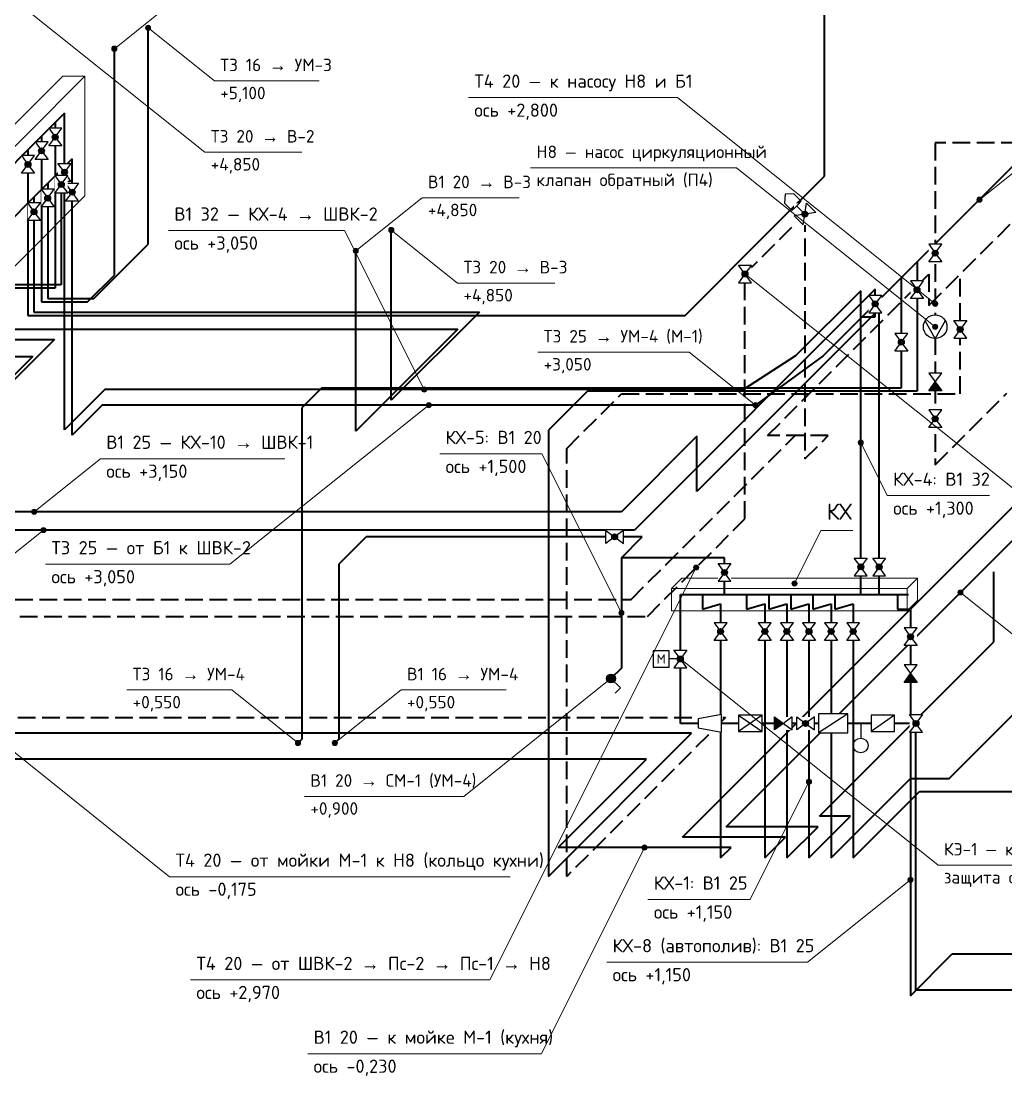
# Paper-space layout 'Лист' of a CAD drawing. Header units: millimetres. Extents: x 0 to 594, y 0 to 420.
# Drawn here: x 299.3 to 433, y 188.6 to 331.9 of the extents above; entities that cross this region are included whole.
import ezdxf
from ezdxf.enums import TextEntityAlignment as Align

# ---------------------------------------------------------------- set-up
doc = ezdxf.new("R2010")
doc.units = ezdxf.units.MM
doc.linetypes.add('ОВ_ШТРИХ', pattern=[330, 240, -90])
for name, color, linetype, lineweight in [('ВК_арматура', 7, 'Continuous', 25), ('ВК_В1', 150, 'Continuous', 35), ('ВК_марки', 7, 'Continuous', 18), ('ВК_оборуд_тонк', 8, 'Continuous', 18), ('ВК_Т3', 1, 'Continuous', 35), ('ВК_Т4', 30, 'Continuous', 35)]:
    doc.layers.add(name, color=color, linetype=linetype, lineweight=lineweight)
doc.styles.add('GOST', font='isocpeur.ttf', dxfattribs={"width": 0.9})

psp = doc.layouts.new('Лист')

# ---------------------------------------------------------------- hatches: boundary and pattern name
at = {"layer": 'ВК_арматура'}
h = psp.add_hatch(color=7, dxfattribs=at)
edge = h.paths.add_edge_path()
edge.add_arc((379.37, 242.6), 0.6, 0, 360)
at = {"layer": 'ВК_марки'}
h = psp.add_hatch(color=7, dxfattribs=at)
edge = h.paths.add_edge_path()
edge.add_arc((316.51, 330.98), 0.35, 0, 360)
h = psp.add_hatch(color=7, dxfattribs=at)
edge = h.paths.add_edge_path()
edge.add_arc((311.93, 328.15), 0.35, 0, 360)
h = psp.add_hatch(color=7, dxfattribs=at)
edge = h.paths.add_edge_path()
edge.add_arc((429.41, 307.64), 0.35, 0, 360)
h = psp.add_hatch(color=7, dxfattribs=at)
edge = h.paths.add_edge_path()
edge.add_arc((349.54, 303.52), 0.35, 0, 360)
h = psp.add_hatch(color=7, dxfattribs=at)
edge = h.paths.add_edge_path()
edge.add_arc((344.71, 300.69), 0.35, 0, 360)
h = psp.add_hatch(color=7, dxfattribs=at)
edge = h.paths.add_edge_path()
edge.add_arc((423.4, 293.5), 0.35, 0, 360)
h = psp.add_hatch(color=7, dxfattribs=at)
edge = h.paths.add_edge_path()
edge.add_arc((354, 281.85), 0.35, 0, 360)
h = psp.add_hatch(color=7, dxfattribs=at)
edge = h.paths.add_edge_path()
edge.add_arc((354.63, 279.73), 0.35, 0, 360)
h = psp.add_hatch(color=7, dxfattribs=at)
edge = h.paths.add_edge_path()
edge.add_arc((399.01, 279.73), 0.35, 0, 360)
h = psp.add_hatch(color=7, dxfattribs=at)
edge = h.paths.add_edge_path()
edge.add_arc((413.29, 274.64), 0.35, 0, 360)
h = psp.add_hatch(color=7, dxfattribs=at)
edge = h.paths.add_edge_path()
edge.add_arc((301.04, 265.26), 0.35, 0, 360)
h = psp.add_hatch(color=7, dxfattribs=at)
edge = h.paths.add_edge_path()
edge.add_arc((302.3, 262.77), 0.35, 0, 360)
h = psp.add_hatch(color=7, dxfattribs=at)
edge = h.paths.add_edge_path()
edge.add_arc((390.94, 257.67), 0.35, 0, 360)
h = psp.add_hatch(color=7, dxfattribs=at)
edge = h.paths.add_edge_path()
edge.add_arc((404.29, 255.51), 0.35, 0, 360)
h = psp.add_hatch(color=7, dxfattribs=at)
edge = h.paths.add_edge_path()
edge.add_arc((426.82, 254.3), 0.35, 0, 360)
h = psp.add_hatch(color=7, dxfattribs=at)
edge = h.paths.add_edge_path()
edge.add_arc((380.79, 251.51), 0.35, 0, 360)
h = psp.add_hatch(color=7, dxfattribs=at)
edge = h.paths.add_edge_path()
edge.add_arc((379.37, 242.6), 0.35, 0, 360)
h = psp.add_hatch(color=7, dxfattribs=at)
edge = h.paths.add_edge_path()
edge.add_arc((336.87, 233.85), 0.35, 0, 360)
h = psp.add_hatch(color=7, dxfattribs=at)
edge = h.paths.add_edge_path()
edge.add_arc((341.87, 233.85), 0.35, 0, 360)
h = psp.add_hatch(color=7, dxfattribs=at)
edge = h.paths.add_edge_path()
edge.add_arc((406.26, 228.59), 0.35, 0, 360)
h = psp.add_hatch(color=7, dxfattribs=at)
edge = h.paths.add_edge_path()
edge.add_arc((383.93, 219.65), 0.35, 0, 360)
h = psp.add_hatch(color=7, dxfattribs=at)
edge = h.paths.add_edge_path()
edge.add_arc((420.05, 215.28), 0.35, 0, 360)

# ---------------------------------------------------------------- linework, layer by layer
at = {"layer": 'ВК_арматура'}
for points in [[(379.37, 242.6), (380.65, 241.33)], [(380.65, 241.33), (379.94, 240.62)], [(413.29, 236.51), (413.29, 234.51)]]:
    psp.add_lwpolyline(points, dxfattribs=at)
for centre, radius in [((379.37, 242.6), 0.6), ((413.29, 233.51), 1)]:
    psp.add_circle(centre, radius, dxfattribs=at)
at = {"layer": 'ВК_В1', "lineweight": 35}
for points in [[(408.36, 310.84), (408.36, 339.09)], [(311.93, 297.4), (311.93, 328.15)], [(305.15, 319.37), (292.07, 306.29)], [(303.91, 318.14), (303.91, 295.64)], [(305.15, 276.37), (305.15, 319.37)], [(302.05, 316.28), (302.05, 293.78)], [(300.2, 314.42), (300.2, 291.92)], [(401.64, 304.12), (408.36, 310.84)], [(389.45, 291.92), (401.64, 304.12)], [(344.71, 276.19), (344.71, 300.69)], [(308.3, 293.78), (311.93, 297.4)], [(303.91, 295.64), (278.16, 295.64)], [(413.29, 295.26), (404.45, 286.42)], [(413.29, 254.01), (413.29, 295.26)], [(302.05, 293.78), (308.3, 293.78)], [(415.79, 292.76), (391.04, 268.01)], [(415.79, 254.01), (415.79, 292.76)], [(300.2, 291.92), (389.45, 291.92)], [(298.34, 290.07), (358.59, 290.07)], [(358.59, 290.07), (344.71, 276.19)], [(389.09, 221.07), (458.03, 290.01)], [(425.3, 229.02), (485.93, 289.66)], [(300.88, 286.36), (290.71, 276.19)], [(294.63, 286.36), (300.88, 286.36)], [(395, 222.48), (458.64, 286.12)], [(404.45, 286.42), (397.38, 281.85)], [(310.63, 281.85), (305.15, 276.37)], [(397.38, 281.85), (310.63, 281.85)], [(391.04, 275.51), (380.79, 265.26)], [(391.04, 268.01), (391.04, 275.51)], [(380.79, 265.26), (221.29, 265.26)], [(346.12, 261.84), (342.4, 258.13)], [(383.62, 261.84), (346.12, 261.84)], [(380.79, 259.01), (383.62, 261.84)], [(342.4, 258.13), (342.4, 234.38)], [(394.79, 259.01), (380.79, 259.01)], [(380.79, 259.01), (380.79, 244.01)], [(394.79, 254.01), (394.79, 259.01)], [(431.36, 247.58), (431.36, 257.08)], [(388.79, 236.51), (388.79, 254.01)], [(388.79, 254.01), (419.79, 254.01)], [(391.79, 254.01), (391.79, 252.01)], [(397.79, 254.01), (397.79, 252.01)], [(400.79, 254.01), (400.79, 252.01)], [(403.79, 254.01), (403.79, 252.01)], [(406.79, 254.01), (406.79, 252.01)], [(409.79, 254.01), (409.79, 252.01)], [(418.29, 254.01), (418.29, 252.01)], [(391.79, 252.01), (394.26, 252.74)], [(394.26, 252.74), (394.26, 218.24)], [(397.79, 252.01), (400.26, 252.74)], [(400.26, 252.74), (400.26, 218.24)], [(400.79, 252.01), (403.26, 252.74)], [(403.26, 252.74), (403.26, 218.24)], [(403.79, 252.01), (406.26, 252.74)], [(406.26, 252.74), (406.26, 218.24)], [(406.79, 252.01), (409.26, 252.74)], [(409.26, 252.74), (409.26, 218.24)], [(409.79, 252.01), (412.26, 252.74)], [(412.26, 252.74), (412.26, 218.24)], [(418.29, 252.01), (420.05, 252.03)], [(420.05, 252.03), (420.05, 199.53)], [(407.67, 223.9), (431.36, 247.58)], [(380.79, 244.01), (379.37, 242.6)], [(420.79, 236.51), (388.79, 236.51)], [(420.79, 200.26), (420.79, 236.51)], [(342.4, 234.38), (341.87, 233.85)], [(384.2, 231.67), (182.7, 231.67)], [(372.18, 219.65), (384.2, 231.67)], [(409.26, 218.24), (420.05, 229.02)], [(420.05, 229.02), (425.3, 229.02)], [(412.26, 218.24), (421.28, 227.25)], [(421.28, 227.25), (437.78, 227.25)], [(406.26, 218.24), (411.92, 223.9)], [(411.92, 223.9), (407.67, 223.9)], [(407.5, 222.48), (395, 222.48)], [(403.26, 218.24), (407.5, 222.48)], [(403.09, 221.07), (389.09, 221.07)], [(400.26, 218.24), (403.09, 221.07)], [(395.68, 219.65), (372.18, 219.65)], [(394.26, 218.24), (395.68, 219.65)], [(420.05, 199.53), (425.71, 205.19)], [(425.71, 205.19), (458.21, 205.19)], [(450.79, 200.26), (420.79, 200.26)]]:
    psp.add_lwpolyline(points, dxfattribs=at)
at = {"layer": 'ВК_марки'}
for points in [[(311.93, 328.15), (320.93, 335.35)], [(316.51, 330.98), (325.51, 323.78)], [(429.41, 307.64), (449.41, 323.64)], [(344.71, 300.69), (353.71, 307.89)], [(354, 281.85), (343.2, 303.45)], [(349.54, 303.52), (358.54, 296.32)], [(399.01, 279.73), (390.01, 286.93)], [(354.63, 279.73), (327.63, 258.13)], [(413.29, 274.64), (416.89, 267.44)], [(301.04, 265.26), (310.04, 272.46)], [(404.29, 255.51), (407.89, 262.71)], [(426.82, 254.3), (453.82, 232.7)], [(379.37, 242.6), (359.37, 226.6)], [(336.87, 233.85), (327.87, 241.05)], [(341.87, 233.85), (350.87, 241.05)], [(292.44, 237.29), (319.44, 215.69)], [(406.26, 228.59), (398.26, 212.59)], [(420.05, 215.28), (406.05, 204.08)]]:
    psp.add_lwpolyline(points, dxfattribs=at)
for centre in [(316.51, 330.98), (311.93, 328.15), (429.41, 307.64), (349.54, 303.52), (344.71, 300.69), (423.4, 293.5), (354, 281.85), (354.63, 279.73), (399.01, 279.73), (413.29, 274.64), (301.04, 265.26), (302.3, 262.77), (390.94, 257.67), (404.29, 255.51), (426.82, 254.3), (380.79, 251.51), (379.37, 242.6), (336.87, 233.85), (341.87, 233.85), (406.26, 228.59), (383.93, 219.65), (420.05, 215.28)]:
    psp.add_circle(centre, 0.35, dxfattribs=at)
at = {"layer": 'ВК_оборуд_тонк'}
for points in [[(289.02, 308.49), (304.93, 324.4), (307.93, 324.4), (292.02, 308.49)], [(292.02, 292.24), (307.93, 308.15), (307.93, 324.4)], [(387.58, 254.81), (388.99, 256.22), (420.99, 256.22), (419.58, 254.81)], [(419.58, 251.81), (420.99, 253.22), (420.99, 256.22)]]:
    psp.add_lwpolyline(points, dxfattribs=at)
psp.add_lwpolyline([(387.58, 251.81), (419.58, 251.81), (419.58, 254.81), (387.58, 254.81)], close=True, dxfattribs=at)
at = {"layer": 'ВК_Т3', "lineweight": 35}
for points in [[(316.51, 301.61), (316.51, 330.98)], [(450.62, 328.85), (408.2, 286.42)], [(306.19, 313.17), (292.05, 299.02)], [(306.19, 275.67), (306.19, 313.17)], [(304.73, 311.71), (304.73, 296.08)], [(302.88, 309.85), (302.88, 294.23)], [(301.02, 308), (301.02, 292.37)], [(349.54, 280.39), (349.54, 303.52)], [(309.13, 294.23), (316.51, 301.61)], [(420.93, 299.15), (420.93, 281.65)], [(418.8, 297.03), (418.8, 282.03)], [(304.73, 296.08), (280.73, 296.08)], [(415.25, 295.48), (382.55, 262.77)], [(415.25, 291.73), (415.25, 295.48)], [(302.88, 294.23), (309.13, 294.23)], [(301.02, 292.37), (361.52, 292.37)], [(361.52, 292.37), (349.54, 280.39)], [(413.5, 291.73), (415.25, 291.73)], [(303.81, 288.66), (295.54, 280.39)], [(297.31, 288.66), (303.81, 288.66)], [(408.2, 286.42), (399.01, 279.73)], [(340.05, 282.03), (337.4, 279.38)], [(418.8, 282.03), (340.05, 282.03)], [(376.18, 281.65), (370.87, 276.35)], [(420.93, 281.65), (376.18, 281.65)], [(310.26, 279.73), (306.19, 275.67)], [(399.01, 279.73), (310.26, 279.73)], [(337.4, 279.38), (337.4, 234.38)], [(370.87, 276.35), (370.87, 215.72)], [(382.55, 262.77), (222.05, 262.77)], [(390.32, 235.17), (186.32, 235.17)], [(370.87, 215.72), (390.32, 235.17)], [(337.4, 234.38), (336.87, 233.85)]]:
    psp.add_lwpolyline(points, dxfattribs=at)
at = {"layer": 'ВК_Т4', "linetype": 'ОВ_ШТРИХ', "lineweight": 35, "ltscale": 0.01}
for points in [[(422.55, 293.28), (444.65, 315.38)], [(444.65, 315.38), (423.4, 315.38)], [(423.4, 315.38), (423.4, 271.63)], [(397.57, 297.55), (405.7, 305.68)], [(405.7, 305.68), (405.7, 272.43)], [(397.57, 264.3), (397.57, 297.55)], [(400.63, 275.61), (422.55, 297.53)], [(422.55, 297.53), (422.55, 293.28)], [(426.8, 281.27), (426.8, 297.52)], [(373.37, 273.85), (380.8, 281.27)], [(380.8, 281.27), (426.8, 281.27)], [(423.4, 271.63), (433.12, 281.35)], [(382.11, 253.34), (404.38, 275.61)], [(408.88, 275.61), (400.63, 275.61)], [(405.7, 272.43), (408.88, 275.61)], [(373.37, 215.72), (373.37, 273.85)], [(384.31, 251.04), (397.57, 264.3)], [(209.36, 253.34), (382.11, 253.34)], [(279.31, 251.04), (384.31, 251.04)], [(189.94, 237.29), (394.94, 237.29)], [(394.94, 237.29), (373.37, 215.72)]]:
    psp.add_lwpolyline(points, dxfattribs=at)

# ---------------------------------------------------------------- next in the draw order: wipeouts: each hides what was drawn before it
for points in [[(325.51, 324.08), (339.75, 324.08), (339.75, 326.61), (325.51, 326.61)], [(299.32, 311.22), (301.08, 311.22), (301.08, 313.62), (299.32, 313.62)], [(304.27, 310.17), (306.03, 310.17), (306.03, 312.57), (304.27, 312.57)], [(353.71, 308.19), (366.91, 308.19), (366.91, 310.72), (353.71, 310.72)], [(300.14, 304.8), (301.9, 304.8), (301.9, 307.2), (300.14, 307.2)], [(404.23, 304.21), (407.17, 304.21), (407.17, 307.15), (404.23, 307.15)], [(319.28, 303.75), (343.2, 303.75), (343.2, 306.4), (319.28, 306.4)], [(422.52, 299.18), (424.28, 299.18), (424.28, 301.58), (422.52, 301.58)], [(358.54, 296.62), (371.74, 296.62), (371.74, 299.14), (358.54, 299.14)], [(396.69, 296.35), (398.45, 296.35), (398.45, 298.75), (396.69, 298.75)], [(420.05, 294.2), (421.81, 294.2), (421.81, 296.6), (420.05, 296.6)], [(414.37, 292.28), (416.13, 292.28), (416.13, 294.68), (414.37, 294.68)], [(421.8, 288.78), (425, 288.78), (425, 291.98), (421.8, 291.98)], [(425.92, 288.82), (427.68, 288.82), (427.68, 291.22), (425.92, 291.22)], [(369.43, 287.23), (390.01, 287.23), (390.01, 289.76), (369.43, 289.76)], [(417.92, 287.08), (419.68, 287.08), (419.68, 289.48), (417.92, 289.48)], [(422.52, 281.68), (424.28, 281.68), (424.28, 284.08), (422.52, 284.08)], [(422.52, 276.68), (424.28, 276.68), (424.28, 279.08), (422.52, 279.08)], [(310.04, 272.76), (335.07, 272.76), (335.07, 275.41), (310.04, 275.41)], [(407.89, 263.01), (412.22, 263.01), (412.22, 266.16), (407.89, 266.16)], [(378.67, 260.96), (381.07, 260.96), (381.07, 262.72), (378.67, 262.72)], [(302.59, 258.43), (327.63, 258.43), (327.63, 261.08), (302.59, 261.08)], [(393.91, 255.81), (395.67, 255.81), (395.67, 258.21), (393.91, 258.21)], [(412.41, 256.56), (414.17, 256.56), (414.17, 258.96), (412.41, 258.96)], [(414.91, 256.56), (416.67, 256.56), (416.67, 258.96), (414.91, 258.96)], [(393.38, 247.79), (395.14, 247.79), (395.14, 250.19), (393.38, 250.19)], [(399.38, 247.79), (401.14, 247.79), (401.14, 250.19), (399.38, 250.19)], [(402.38, 247.79), (404.14, 247.79), (404.14, 250.19), (402.38, 250.19)], [(405.38, 247.79), (407.14, 247.79), (407.14, 250.19), (405.38, 250.19)], [(408.38, 247.79), (410.14, 247.79), (410.14, 250.19), (408.38, 250.19)], [(411.38, 247.79), (413.14, 247.79), (413.14, 250.19), (411.38, 250.19)], [(419.17, 247.08), (420.93, 247.08), (420.93, 249.48), (419.17, 249.48)], [(387.91, 244.06), (389.67, 244.06), (389.67, 246.46), (387.91, 246.46)], [(313.62, 241.35), (327.87, 241.35), (327.87, 243.87), (313.62, 243.87)], [(350.87, 241.35), (365.12, 241.35), (365.12, 243.87), (350.87, 243.87)], [(419.17, 242.08), (420.93, 242.08), (420.93, 244.48), (419.17, 244.48)], [(391.19, 235.31), (394.39, 235.31), (394.39, 237.71), (391.19, 237.71)], [(396.69, 235.41), (399.89, 235.41), (399.89, 237.61), (396.69, 237.61)], [(407.54, 235.21), (411.54, 235.21), (411.54, 237.81), (407.54, 237.81)], [(414.69, 235.41), (417.89, 235.41), (417.89, 237.61), (414.69, 237.61)], [(419.91, 235.31), (421.67, 235.31), (421.67, 237.71), (419.91, 237.71)], [(337.75, 226.9), (359.37, 226.9), (359.37, 229.42), (337.75, 229.42)], [(319.44, 215.99), (365.68, 215.99), (365.68, 218.64), (319.44, 218.64)]]:
    psp.add_wipeout(points)

# ---------------------------------------------------------------- next in the draw order: hatches: boundary and pattern name
at = {"layer": 'ВК_арматура'}
h = psp.add_hatch(color=7, dxfattribs=at)
edge = h.paths.add_edge_path()
edge.add_arc((300.2, 312.42), 0.4, 0, 360)
h = psp.add_hatch(color=7, dxfattribs=at)
edge = h.paths.add_edge_path()
edge.add_arc((305.15, 311.37), 0.4, 0, 360)
h = psp.add_hatch(color=7, dxfattribs=at)
edge = h.paths.add_edge_path()
edge.add_arc((301.02, 306), 0.4, 0, 360)
h = psp.add_hatch(color=7, dxfattribs=at)
edge = h.paths.add_edge_path()
edge.add_arc((405.7, 305.68), 0.4, 0, 360)
h = psp.add_hatch(color=7, dxfattribs=at)
edge = h.paths.add_edge_path()
edge.add_arc((423.4, 300.38), 0.4, 0, 360)
h = psp.add_hatch(color=7, dxfattribs=at)
edge = h.paths.add_edge_path()
edge.add_arc((397.57, 297.55), 0.4, 0, 360)
h = psp.add_hatch(color=7, dxfattribs=at)
edge = h.paths.add_edge_path()
edge.add_arc((420.93, 295.4), 0.4, 0, 360)
h = psp.add_hatch(color=7, dxfattribs=at)
edge = h.paths.add_edge_path()
edge.add_arc((415.25, 293.48), 0.4, 0, 360)
h = psp.add_hatch(color=7, dxfattribs=at)
edge = h.paths.add_edge_path()
edge.add_arc((426.8, 290.02), 0.4, 0, 360)
h = psp.add_hatch(color=7, dxfattribs=at)
edge = h.paths.add_edge_path()
edge.add_arc((418.8, 288.28), 0.4, 0, 360)
for points in [[(423.4, 282.88), (424.28, 281.68), (422.52, 281.68)], [(420.05, 243.28), (420.93, 242.08), (419.17, 242.08)]]:
    psp.add_hatch(color=7, dxfattribs=at).paths.add_polyline_path(points)
h = psp.add_hatch(color=7, dxfattribs=at)
edge = h.paths.add_edge_path()
edge.add_arc((423.4, 277.88), 0.4, 0, 360)
h = psp.add_hatch(color=7, dxfattribs=at)
edge = h.paths.add_edge_path()
edge.add_arc((379.87, 261.84), 0.4, 0, 360)
h = psp.add_hatch(color=7, dxfattribs=at)
edge = h.paths.add_edge_path()
edge.add_arc((413.29, 257.76), 0.4, 0, 360)
h = psp.add_hatch(color=7, dxfattribs=at)
edge = h.paths.add_edge_path()
edge.add_arc((415.79, 257.76), 0.4, 0, 360)
h = psp.add_hatch(color=7, dxfattribs=at)
edge = h.paths.add_edge_path()
edge.add_arc((394.79, 257.01), 0.4, 0, 360)
h = psp.add_hatch(color=7, dxfattribs=at)
edge = h.paths.add_edge_path()
edge.add_arc((394.26, 248.99), 0.4, 0, 360)
h = psp.add_hatch(color=7, dxfattribs=at)
edge = h.paths.add_edge_path()
edge.add_arc((400.26, 248.99), 0.4, 0, 360)
h = psp.add_hatch(color=7, dxfattribs=at)
edge = h.paths.add_edge_path()
edge.add_arc((403.26, 248.99), 0.4, 0, 360)
h = psp.add_hatch(color=7, dxfattribs=at)
edge = h.paths.add_edge_path()
edge.add_arc((406.26, 248.99), 0.4, 0, 360)
h = psp.add_hatch(color=7, dxfattribs=at)
edge = h.paths.add_edge_path()
edge.add_arc((409.26, 248.99), 0.4, 0, 360)
h = psp.add_hatch(color=7, dxfattribs=at)
edge = h.paths.add_edge_path()
edge.add_arc((412.26, 248.99), 0.4, 0, 360)
h = psp.add_hatch(color=7, dxfattribs=at)
edge = h.paths.add_edge_path()
edge.add_arc((420.05, 248.28), 0.4, 0, 360)
h = psp.add_hatch(color=7, dxfattribs=at)
edge = h.paths.add_edge_path()
edge.add_arc((388.79, 245.26), 0.4, 0, 360)
h = psp.add_hatch(color=7, dxfattribs=at)
edge = h.paths.add_edge_path()
edge.add_arc((420.79, 236.51), 0.4, 0, 360)
at = {"layer": 'ВК_марки'}
h = psp.add_hatch(color=7, dxfattribs=at)
edge = h.paths.add_edge_path()
edge.add_arc((397.57, 297.55), 0.35, 0, 360)
h = psp.add_hatch(color=7, dxfattribs=at)
edge = h.paths.add_edge_path()
edge.add_arc((423.4, 290.38), 0.35, 0, 360)
h = psp.add_hatch(color=7, dxfattribs=at)
edge = h.paths.add_edge_path()
edge.add_arc((388.79, 245.26), 0.35, 0, 360)

# ---------------------------------------------------------------- next in the draw order: linework, layer by layer
at = {"layer": 'ВК_арматура'}
for points in [[(300.2, 312.42), (301.08, 313.62), (299.32, 313.62)], [(300.2, 312.42), (301.08, 311.22), (299.32, 311.22)], [(305.15, 311.37), (304.27, 312.57), (306.03, 312.57)], [(305.15, 311.37), (304.27, 310.17), (306.03, 310.17)], [(403.93, 306.17), (405.21, 307.45), (404.22, 308.44), (403.02, 308.37), (402.94, 307.16)], [(301.02, 306), (301.9, 307.2), (300.14, 307.2)], [(405.7, 305.68), (405.93, 307.15), (407.17, 305.91)], [(301.02, 306), (301.9, 304.8), (300.14, 304.8)], [(405.7, 305.68), (404.23, 305.45), (405.48, 304.21)], [(423.4, 300.38), (424.28, 301.58), (422.52, 301.58)], [(423.4, 300.38), (424.28, 299.18), (422.52, 299.18)], [(397.57, 297.55), (396.69, 298.75), (398.45, 298.75)], [(397.57, 297.55), (396.69, 296.35), (398.45, 296.35)], [(420.93, 295.4), (421.81, 296.6), (420.05, 296.6)], [(420.93, 295.4), (421.81, 294.2), (420.05, 294.2)], [(415.25, 293.48), (414.37, 294.68), (416.13, 294.68)], [(415.25, 293.48), (414.37, 292.28), (416.13, 292.28)], [(426.8, 290.02), (425.92, 291.22), (427.68, 291.22)], [(418.8, 288.28), (419.68, 289.48), (417.92, 289.48)], [(426.8, 290.02), (425.92, 288.82), (427.68, 288.82)], [(418.8, 288.28), (419.68, 287.08), (417.92, 287.08)], [(423.4, 282.88), (424.28, 284.08), (422.52, 284.08)], [(423.4, 282.88), (424.28, 281.68), (422.52, 281.68)], [(423.4, 277.88), (424.28, 279.08), (422.52, 279.08)], [(423.4, 277.88), (424.28, 276.68), (422.52, 276.68)], [(379.87, 261.84), (378.67, 260.96), (378.67, 262.72)], [(379.87, 261.84), (381.07, 260.96), (381.07, 262.72)], [(394.79, 257.01), (393.91, 258.21), (395.67, 258.21)], [(413.29, 257.76), (412.41, 258.96), (414.17, 258.96)], [(415.79, 257.76), (414.91, 258.96), (416.67, 258.96)], [(394.79, 257.01), (393.91, 255.81), (395.67, 255.81)], [(413.29, 257.76), (412.41, 256.56), (414.17, 256.56)], [(415.79, 257.76), (414.91, 256.56), (416.67, 256.56)], [(394.26, 248.99), (395.14, 250.19), (393.38, 250.19)], [(400.26, 248.99), (401.14, 250.19), (399.38, 250.19)], [(403.26, 248.99), (404.14, 250.19), (402.38, 250.19)], [(406.26, 248.99), (407.14, 250.19), (405.38, 250.19)], [(409.26, 248.99), (410.14, 250.19), (408.38, 250.19)], [(412.26, 248.99), (413.14, 250.19), (411.38, 250.19)], [(420.05, 248.28), (420.93, 249.48), (419.17, 249.48)], [(394.26, 248.99), (395.14, 247.79), (393.38, 247.79)], [(400.26, 248.99), (401.14, 247.79), (399.38, 247.79)], [(403.26, 248.99), (404.14, 247.79), (402.38, 247.79)], [(406.26, 248.99), (407.14, 247.79), (405.38, 247.79)], [(409.26, 248.99), (410.14, 247.79), (408.38, 247.79)], [(412.26, 248.99), (413.14, 247.79), (411.38, 247.79)], [(420.05, 248.28), (420.93, 247.08), (419.17, 247.08)], [(388.79, 245.26), (387.91, 246.46), (389.67, 246.46)], [(388.79, 245.26), (387.91, 244.06), (389.67, 244.06)], [(420.05, 243.28), (420.93, 244.48), (419.17, 244.48)], [(420.05, 243.28), (420.93, 242.08), (419.17, 242.08)], [(394.39, 237.71), (391.19, 237.11), (391.19, 235.91), (394.39, 235.31)], [(399.89, 237.61), (396.69, 237.61), (396.69, 235.41), (399.89, 235.41)], [(411.54, 237.81), (407.54, 237.81), (407.54, 235.21), (411.54, 235.21)], [(417.89, 237.61), (414.69, 237.61), (414.69, 235.41), (417.89, 235.41)], [(420.79, 236.51), (419.91, 237.71), (421.67, 237.71)], [(420.79, 236.51), (419.91, 235.31), (421.67, 235.31)]]:
    psp.add_lwpolyline(points, close=True, dxfattribs=at)
for points in [[(405.7, 305.68), (404.57, 306.81)], [(424.76, 291.18), (423.4, 288.78), (422.04, 291.18)], [(388.79, 245.26), (387.29, 245.26)], [(399.89, 237.61), (396.69, 235.41)], [(396.69, 237.61), (399.89, 235.41)], [(411.54, 237.81), (407.54, 235.21)], [(417.89, 237.61), (414.69, 235.41)]]:
    psp.add_lwpolyline(points, dxfattribs=at)
for centre, radius in [((300.2, 312.42), 0.4), ((305.15, 311.37), 0.4), ((301.02, 306), 0.4), ((405.7, 305.68), 0.4), ((423.4, 300.38), 0.4), ((397.57, 297.55), 0.4), ((420.93, 295.4), 0.4), ((415.25, 293.48), 0.4), ((423.4, 290.38), 1.6), ((426.8, 290.02), 0.4), ((418.8, 288.28), 0.4), ((423.4, 277.88), 0.4), ((379.87, 261.84), 0.4), ((413.29, 257.76), 0.4), ((415.79, 257.76), 0.4), ((394.79, 257.01), 0.4), ((394.26, 248.99), 0.4), ((400.26, 248.99), 0.4), ((403.26, 248.99), 0.4), ((406.26, 248.99), 0.4), ((409.26, 248.99), 0.4), ((412.26, 248.99), 0.4), ((420.05, 248.28), 0.4), ((388.79, 245.26), 0.4), ((420.79, 236.51), 0.4)]:
    psp.add_circle(centre, radius, dxfattribs=at)
at = {"layer": 'ВК_марки'}
for points in [[(423.4, 290.38), (396.4, 311.98)], [(397.57, 297.55), (467.57, 241.55)], [(380.79, 251.51), (369.99, 273.11)], [(407.89, 262.71), (412.22, 262.71)]]:
    psp.add_lwpolyline(points, dxfattribs=at)
for centre in [(397.57, 297.55), (423.4, 290.38), (388.79, 245.26)]:
    psp.add_circle(centre, 0.35, dxfattribs=at)

# ---------------------------------------------------------------- next in the draw order: texts
at = {"layer": 'ВК_марки', "style": 'GOST'}
for s, height, p in [('Т3 16 → УМ-3', 1.7, (326.31, 324.58)), ('В1 20 → В-3', 1.7, (354.51, 308.69)), ('В1 32 — КХ-4 → ШВК-2', 1.8, (320.08, 304.25)), ('Т3 20 → В-3', 1.7, (359.34, 297.12)), ('Т3 25 → УМ-4 (М-1)', 1.7, (370.23, 287.73)), ('В1 25 — КХ-10 → ШВК-1', 1.8, (310.84, 273.26)), ('КХ', 2.2, (408.69, 263.51)), ('Т3 25 — от Б1 к ШВК-2', 1.8, (303.39, 258.93)), ('Т3 16 → УМ-4', 1.7, (314.42, 241.85)), ('В1 16 → УМ-4', 1.7, (351.67, 241.85)), ('В1 20 → СМ-1 (УМ-4)', 1.7, (338.55, 227.4)), ('Т4 20 — от мойки М-1 к Н8 (кольцо кухни)', 1.8, (320.24, 216.49))]:
    psp.add_text(s, height=height, dxfattribs=at).set_placement(p, align=Align.BOTTOM_LEFT)

# ---------------------------------------------------------------- next in the draw order: wipeouts: each hides what was drawn before it
for points in [[(325.51, 320.96), (339.75, 320.96), (339.75, 323.48), (325.51, 323.48)], [(353.71, 305.07), (366.91, 305.07), (366.91, 307.59), (353.71, 307.59)], [(319.28, 300.5), (343.2, 300.5), (343.2, 303.15), (319.28, 303.15)], [(358.54, 293.49), (371.74, 293.49), (371.74, 296.02), (358.54, 296.02)], [(369.43, 284.11), (390.01, 284.11), (390.01, 286.63), (369.43, 286.63)], [(310.04, 269.51), (335.07, 269.51), (335.07, 272.16), (310.04, 272.16)], [(302.59, 255.18), (327.63, 255.18), (327.63, 257.83), (302.59, 257.83)], [(313.62, 238.22), (327.87, 238.22), (327.87, 240.75), (313.62, 240.75)], [(350.87, 238.22), (365.12, 238.22), (365.12, 240.75), (350.87, 240.75)], [(337.75, 223.77), (359.37, 223.77), (359.37, 226.3), (337.75, 226.3)], [(319.44, 212.74), (365.68, 212.74), (365.68, 215.39), (319.44, 215.39)]]:
    psp.add_wipeout(points)

# ---------------------------------------------------------------- next in the draw order: linework, layer by layer
at = {"layer": 'ВК_марки'}
for points in [[(325.51, 323.78), (339.75, 323.78)], [(353.71, 307.89), (366.91, 307.89)], [(319.28, 303.45), (343.2, 303.45)], [(358.54, 296.32), (371.74, 296.32)], [(369.43, 286.93), (390.01, 286.93)], [(310.04, 272.46), (335.07, 272.46)], [(302.3, 262.77), (282.3, 246.77)], [(302.59, 258.13), (327.63, 258.13)], [(313.62, 241.05), (327.87, 241.05)], [(350.87, 241.05), (365.12, 241.05)], [(337.75, 226.6), (359.37, 226.6)], [(319.44, 215.69), (365.68, 215.69)]]:
    psp.add_lwpolyline(points, dxfattribs=at)

# ---------------------------------------------------------------- next in the draw order: texts
at = {"layer": 'ВК_марки', "style": 'GOST'}
for s, height, p in [('+5,100', 1.7, (326.31, 322.98)), ('+4,850', 1.7, (354.51, 307.09)), ('ось +3,050', 1.8, (320.08, 302.65)), ('+4,850', 1.7, (359.34, 295.52)), ('+3,050', 1.7, (370.23, 286.13)), ('ось +3,150', 1.8, (310.84, 271.66)), ('ось +3,050', 1.8, (303.39, 257.33)), ('+0,550', 1.7, (314.42, 240.25)), ('+0,550', 1.7, (351.67, 240.25)), ('+0,900', 1.7, (338.55, 225.8)), ('ось -0,175', 1.8, (320.24, 214.89))]:
    psp.add_text(s, height=height, dxfattribs=at).set_placement(p, align=Align.TOP_LEFT)

# ---------------------------------------------------------------- next in the draw order: wipeouts: each hides what was drawn before it
for points in [[(301.17, 313.08), (302.93, 313.08), (302.93, 315.48), (301.17, 315.48)], [(368.45, 312.28), (396.4, 312.28), (396.4, 314.8), (368.45, 314.8)], [(305.31, 307.47), (307.07, 307.47), (307.07, 309.87), (305.31, 309.87)], [(302, 306.65), (303.76, 306.65), (303.76, 309.05), (302, 309.05)], [(356.11, 273.41), (369.99, 273.41), (369.99, 276.06), (356.11, 276.06)], [(416.89, 267.74), (430.76, 267.74), (430.76, 270.39), (416.89, 270.39)], [(385.09, 244.16), (387.29, 244.16), (387.29, 246.36), (385.09, 246.36)], [(404.59, 235.63), (406.99, 235.63), (406.99, 237.39), (404.59, 237.39)]]:
    psp.add_wipeout(points)

# ---------------------------------------------------------------- next in the draw order: hatches: boundary and pattern name
at = {"layer": 'ВК_арматура'}
h = psp.add_hatch(color=7, dxfattribs=at)
edge = h.paths.add_edge_path()
edge.add_arc((302.05, 314.28), 0.4, 0, 360)
h = psp.add_hatch(color=7, dxfattribs=at)
edge = h.paths.add_edge_path()
edge.add_arc((302.88, 307.85), 0.4, 0, 360)
h = psp.add_hatch(color=7, dxfattribs=at)
edge = h.paths.add_edge_path()
edge.add_arc((306.19, 308.67), 0.4, 0, 360)
h = psp.add_hatch(color=7, dxfattribs=at)
edge = h.paths.add_edge_path()
edge.add_arc((405.79, 236.51), 0.4, 0, 360)

# ---------------------------------------------------------------- next in the draw order: linework, layer by layer
for points in [[(302.05, 314.28), (302.93, 315.48), (301.17, 315.48)], [(302.05, 314.28), (302.93, 313.08), (301.17, 313.08)], [(306.19, 308.67), (305.31, 309.87), (307.07, 309.87)], [(302.88, 307.85), (303.76, 309.05), (302, 309.05)], [(306.19, 308.67), (305.31, 307.47), (307.07, 307.47)], [(302.88, 307.85), (303.76, 306.65), (302, 306.65)], [(385.09, 244.16), (387.29, 244.16), (387.29, 246.36), (385.09, 246.36)], [(405.79, 236.51), (404.59, 235.63), (404.59, 237.39)], [(405.79, 236.51), (406.99, 235.63), (406.99, 237.39)]]:
    psp.add_lwpolyline(points, close=True, dxfattribs=at)
for centre in [(302.05, 314.28), (302.88, 307.85), (306.19, 308.67), (405.79, 236.51)]:
    psp.add_circle(centre, 0.4, dxfattribs=at)
at = {"layer": 'ВК_марки'}
psp.add_lwpolyline([(390.94, 257.67), (362.94, 201.67)], dxfattribs=at)

# ---------------------------------------------------------------- next in the draw order: texts
at = {"layer": 'ВК_арматура', "style": 'GOST'}
psp.add_text('М', height=1.3, dxfattribs=at).set_placement((386.19, 245.26), align=Align.MIDDLE_CENTER)
at = {"layer": 'ВК_марки', "style": 'GOST'}
for s, height, p in [('Н8 — насос циркуляционный', 1.7, (369.25, 312.78)), ('КХ-5: В1 20', 1.8, (356.91, 273.91)), ('КХ-4: В1 32', 1.8, (417.69, 268.24))]:
    psp.add_text(s, height=height, dxfattribs=at).set_placement(p, align=Align.BOTTOM_LEFT)

# ---------------------------------------------------------------- next in the draw order: wipeouts: each hides what was drawn before it
for points in [[(368.45, 309.15), (396.4, 309.15), (396.4, 311.68), (368.45, 311.68)], [(356.11, 270.16), (369.99, 270.16), (369.99, 272.81), (356.11, 272.81)], [(416.89, 264.49), (430.76, 264.49), (430.76, 267.14), (416.89, 267.14)]]:
    psp.add_wipeout(points)

# ---------------------------------------------------------------- next in the draw order: linework, layer by layer
at = {"layer": 'ВК_марки'}
for points in [[(423.4, 293.5), (388.4, 321.5)], [(368.45, 311.98), (396.4, 311.98)], [(356.11, 273.11), (369.99, 273.11)], [(416.89, 267.44), (430.76, 267.44)]]:
    psp.add_lwpolyline(points, dxfattribs=at)

# ---------------------------------------------------------------- next in the draw order: texts
at = {"layer": 'ВК_марки', "style": 'GOST'}
for s, height, p in [('клапан обратный (П4)', 1.7, (369.25, 311.18)), ('ось +1,500', 1.8, (356.91, 272.31)), ('ось +1,300', 1.8, (417.69, 266.64))]:
    psp.add_text(s, height=height, dxfattribs=at).set_placement(p, align=Align.TOP_LEFT)

# ---------------------------------------------------------------- next in the draw order: wipeouts: each hides what was drawn before it
for points in [[(303.03, 314.94), (304.79, 314.94), (304.79, 317.34), (303.03, 317.34)], [(303.85, 308.51), (305.61, 308.51), (305.61, 310.91), (303.85, 310.91)], [(401.59, 235.63), (403.99, 235.63), (403.99, 237.39), (401.59, 237.39)], [(384.39, 212.89), (398.26, 212.89), (398.26, 215.54), (384.39, 215.54)], [(378.79, 204.38), (406.05, 204.38), (406.05, 207.03), (378.79, 207.03)], [(322.28, 201.97), (362.94, 201.97), (362.94, 204.62), (322.28, 204.62)]]:
    psp.add_wipeout(points)

# ---------------------------------------------------------------- next in the draw order: hatches: boundary and pattern name
at = {"layer": 'ВК_арматура'}
h = psp.add_hatch(color=7, dxfattribs=at)
edge = h.paths.add_edge_path()
edge.add_arc((303.91, 316.14), 0.4, 0, 360)
h = psp.add_hatch(color=7, dxfattribs=at)
edge = h.paths.add_edge_path()
edge.add_arc((304.73, 309.71), 0.4, 0, 360)
psp.add_hatch(color=7, dxfattribs=at).paths.add_polyline_path([(402.79, 236.51), (401.59, 235.63), (401.59, 237.39)])

# ---------------------------------------------------------------- next in the draw order: linework, layer by layer
for points in [[(303.91, 316.14), (304.79, 317.34), (303.03, 317.34)], [(303.91, 316.14), (304.79, 314.94), (303.03, 314.94)], [(304.73, 309.71), (305.61, 310.91), (303.85, 310.91)], [(304.73, 309.71), (305.61, 308.51), (303.85, 308.51)], [(402.79, 236.51), (401.59, 235.63), (401.59, 237.39)], [(402.79, 236.51), (403.99, 235.63), (403.99, 237.39)]]:
    psp.add_lwpolyline(points, close=True, dxfattribs=at)
for centre in [(303.91, 316.14), (304.73, 309.71)]:
    psp.add_circle(centre, 0.4, dxfattribs=at)
at = {"layer": 'ВК_марки'}
for points in [[(297.22, 335.69), (324.22, 314.09)], [(388.79, 245.26), (423.79, 217.26)]]:
    psp.add_lwpolyline(points, dxfattribs=at)

# ---------------------------------------------------------------- next in the draw order: texts
at = {"layer": 'ВК_марки', "style": 'GOST'}
for s, p in [('КХ-1: В1 25', (385.19, 213.39)), ('КХ-8 (автополив): В1 25', (379.59, 204.88)), ('Т4 20 — от ШВК-2 → Пс-2 → Пс-1 → Н8', (323.08, 202.47))]:
    psp.add_text(s, height=1.8, dxfattribs=at).set_placement(p, align=Align.BOTTOM_LEFT)

# ---------------------------------------------------------------- next in the draw order: wipeouts: each hides what was drawn before it
for points in [[(360.02, 321.8), (388.4, 321.8), (388.4, 324.45), (360.02, 324.45)], [(384.39, 209.64), (398.26, 209.64), (398.26, 212.29), (384.39, 212.29)], [(378.79, 201.13), (406.05, 201.13), (406.05, 203.78), (378.79, 203.78)], [(322.28, 198.72), (362.94, 198.72), (362.94, 201.37), (322.28, 201.37)]]:
    psp.add_wipeout(points)

# ---------------------------------------------------------------- next in the draw order: linework, layer by layer
at = {"layer": 'ВК_марки'}
for points in [[(383.93, 219.65), (369.93, 191.65)], [(384.39, 212.59), (398.26, 212.59)], [(378.79, 204.08), (406.05, 204.08)], [(322.28, 201.67), (362.94, 201.67)]]:
    psp.add_lwpolyline(points, dxfattribs=at)

# ---------------------------------------------------------------- next in the draw order: texts
at = {"layer": 'ВК_марки', "style": 'GOST'}
psp.add_text('Т4 20 — к насосу Н8 и Б1', height=1.8, dxfattribs=at).set_placement((360.82, 322.3), align=Align.BOTTOM_LEFT)
for s, p in [('ось +1,150', (385.19, 211.79)), ('ось +1,150', (379.59, 203.28)), ('ось +2,970', (323.08, 200.87))]:
    psp.add_text(s, height=1.8, dxfattribs=at).set_placement(p, align=Align.TOP_LEFT)

# ---------------------------------------------------------------- next in the draw order: wipeouts: each hides what was drawn before it
for points in [[(360.02, 318.55), (388.4, 318.55), (388.4, 321.2), (360.02, 321.2)], [(324.22, 314.39), (337.41, 314.39), (337.41, 316.92), (324.22, 316.92)], [(423.79, 217.56), (455.95, 217.56), (455.95, 220.09), (423.79, 220.09)]]:
    psp.add_wipeout(points)

# ---------------------------------------------------------------- next in the draw order: linework, layer by layer
at = {"layer": 'ВК_марки'}
psp.add_lwpolyline([(360.02, 321.5), (388.4, 321.5)], dxfattribs=at)

# ---------------------------------------------------------------- next in the draw order: texts
at = {"layer": 'ВК_марки', "style": 'GOST'}
psp.add_text('ось +2,800', height=1.8, dxfattribs=at).set_placement((360.82, 320.7), align=Align.TOP_LEFT)
for s, p in [('Т3 20 → В-2', (325.02, 314.89)), ('КЭ-1 — кран с электроприводом', (424.59, 218.06))]:
    psp.add_text(s, height=1.7, dxfattribs=at).set_placement(p, align=Align.BOTTOM_LEFT)

# ---------------------------------------------------------------- next in the draw order: wipeouts: each hides what was drawn before it
for points in [[(324.22, 311.27), (337.41, 311.27), (337.41, 313.79), (324.22, 313.79)], [(423.79, 214.44), (455.95, 214.44), (455.95, 216.96), (423.79, 216.96)], [(338.19, 191.95), (369.93, 191.95), (369.93, 194.6), (338.19, 194.6)]]:
    psp.add_wipeout(points)

# ---------------------------------------------------------------- next in the draw order: linework, layer by layer
at = {"layer": 'ВК_марки'}
for points in [[(324.22, 314.09), (337.41, 314.09)], [(423.79, 217.26), (455.95, 217.26)]]:
    psp.add_lwpolyline(points, dxfattribs=at)

# ---------------------------------------------------------------- next in the draw order: texts
at = {"layer": 'ВК_марки', "style": 'GOST'}
for s, p in [('+4,850', (325.02, 313.29)), ('защита от протечек', (424.59, 216.46))]:
    psp.add_text(s, height=1.7, dxfattribs=at).set_placement(p, align=Align.TOP_LEFT)
psp.add_text('В1 20 — к мойке М-1 (кухня)', height=1.8, dxfattribs=at).set_placement((338.99, 192.45), align=Align.BOTTOM_LEFT)

# ---------------------------------------------------------------- next in the draw order: wipeouts: each hides what was drawn before it
psp.add_wipeout([(338.19, 188.7), (369.93, 188.7), (369.93, 191.35), (338.19, 191.35)])

# ---------------------------------------------------------------- next in the draw order: linework, layer by layer
at = {"layer": 'ВК_марки'}
psp.add_lwpolyline([(338.19, 191.65), (369.93, 191.65)], dxfattribs=at)

# ---------------------------------------------------------------- next in the draw order: texts
at = {"layer": 'ВК_марки', "style": 'GOST'}
psp.add_text('ось -0,230', height=1.8, dxfattribs=at).set_placement((338.99, 190.85), align=Align.TOP_LEFT)

doc.saveas('drawing.dxf')
